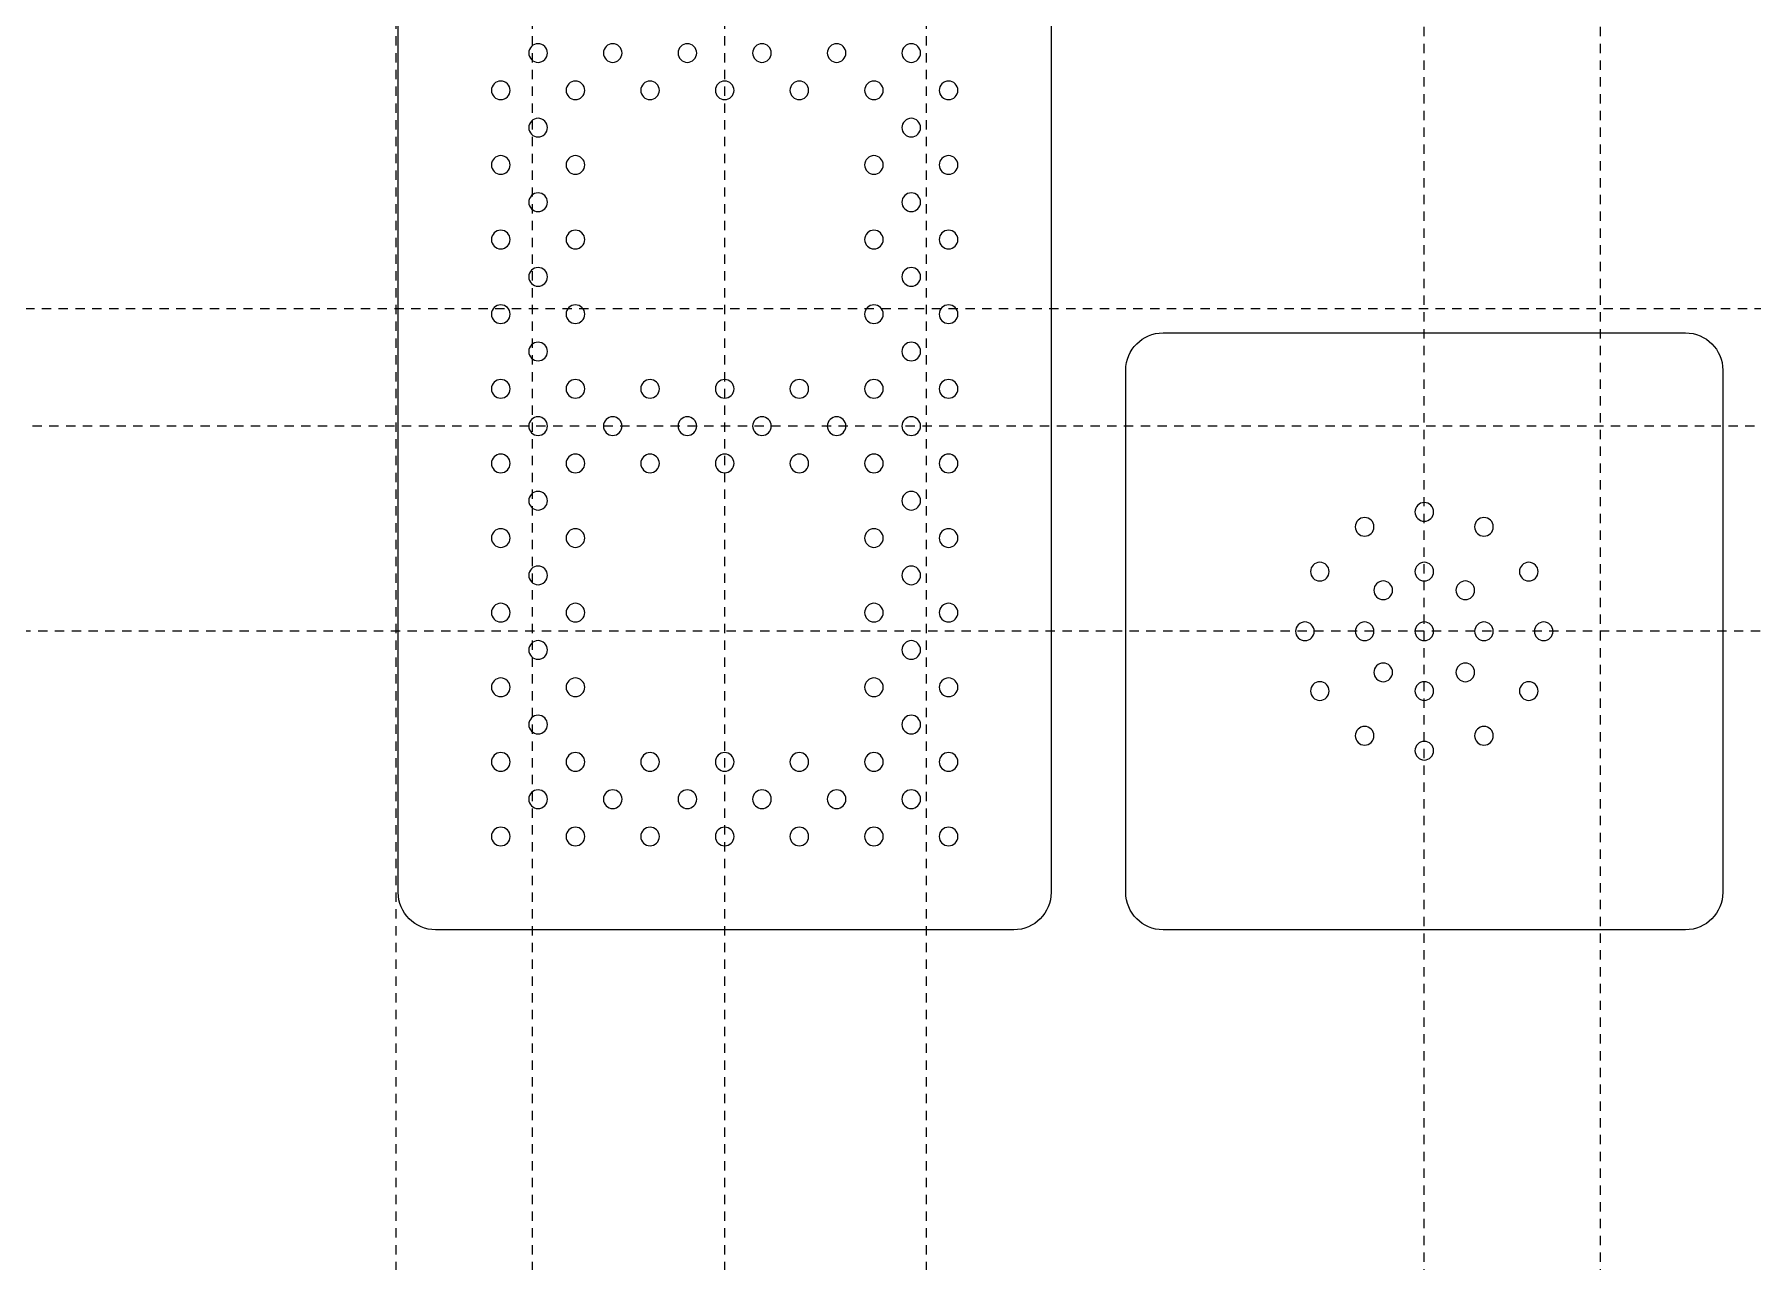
# Model space of a CAD drawing. Header units: inches. Extents: x 300 to 400, y -177 to 73.
# Drawn here: x 323.18 to 346.21, y 6.78 to 23.23 of the extents above; entities that cross this region are included whole.
import ezdxf

# ---------------------------------------------------------------- set-up
doc = ezdxf.new("R2010")
doc.units = ezdxf.units.IN
doc.header["$MEASUREMENT"] = 0
doc.linetypes.add('HIDDEN2', pattern=[0.1875, 0.125, -0.0625])
doc.layers.add('ScoreBone', color=5, linetype='Continuous')

msp = doc.modelspace()

# ---------------------------------------------------------------- linework, layer by layer
at = {"layer": 'ScoreBone', "color": 1, "linetype": 'HIDDEN2'}
for p, q in [((328.029, -68.268), (328.029, 73.232)), ((329.858, -95.268), (329.858, 73.232)), ((332.432, -54.768), (332.432, 73.232)), ((335.137, -81.768), (335.137, 73.232)), ((341.807, -87.268), (341.807, 73.232)), ((344.168, -100.768), (344.168, 73.232)), ((354.682, 19.553), (300.244, 19.553)), ((368.057, 17.982), (300.244, 17.982)), ((377.807, 15.232), (300.244, 15.232))]:
    msp.add_line(p, q, dxfattribs=at)
at = {"layer": 'ScoreBone', "lineweight": 5}
for points in [[(328.057, 11.732), (328.057, 11.732), (328.057, 24.232), (328.057, 24.232)], [(336.807, 24.232), (336.807, 24.232), (336.807, 11.732), (336.807, 11.732)], [(337.807, 18.732), (337.807, 19.008), (338.03, 19.232), (338.307, 19.232)], [(338.307, 19.232), (338.307, 19.232), (345.307, 19.232), (345.307, 19.232)], [(345.307, 19.232), (345.583, 19.232), (345.807, 19.008), (345.807, 18.732)], [(337.807, 11.732), (337.807, 11.732), (337.807, 18.732), (337.807, 18.732)], [(345.807, 18.732), (345.807, 18.732), (345.807, 11.732), (345.807, 11.732)], [(328.557, 11.232), (328.282, 11.232), (328.057, 11.456), (328.057, 11.732)], [(336.807, 11.732), (336.807, 11.456), (336.582, 11.232), (336.307, 11.232)], [(338.307, 11.232), (338.03, 11.232), (337.807, 11.456), (337.807, 11.732)], [(345.807, 11.732), (345.807, 11.456), (345.583, 11.232), (345.307, 11.232)], [(336.307, 11.232), (336.307, 11.232), (328.557, 11.232), (328.557, 11.232)], [(345.307, 11.232), (345.307, 11.232), (338.307, 11.232), (338.307, 11.232)]]:
    msp.add_open_spline(points, degree=3, dxfattribs=at)
for points in [[(330.057, 22.982), (330.057, 22.913), (330, 22.857), (329.932, 22.857), (329.864, 22.857), (329.807, 22.913), (329.807, 22.982), (329.807, 23.051), (329.864, 23.107), (329.932, 23.107), (330, 23.107), (330.057, 23.051), (330.057, 22.982)], [(331.057, 22.982), (331.057, 22.913), (331, 22.857), (330.932, 22.857), (330.864, 22.857), (330.807, 22.913), (330.807, 22.982), (330.807, 23.051), (330.864, 23.107), (330.932, 23.107), (331, 23.107), (331.057, 23.051), (331.057, 22.982)], [(332.057, 22.982), (332.057, 22.913), (332, 22.857), (331.932, 22.857), (331.864, 22.857), (331.807, 22.913), (331.807, 22.982), (331.807, 23.051), (331.864, 23.107), (331.932, 23.107), (332, 23.107), (332.057, 23.051), (332.057, 22.982)], [(333.057, 22.982), (333.057, 22.913), (333, 22.857), (332.932, 22.857), (332.864, 22.857), (332.807, 22.913), (332.807, 22.982), (332.807, 23.051), (332.864, 23.107), (332.932, 23.107), (333, 23.107), (333.057, 23.051), (333.057, 22.982)], [(334.057, 22.982), (334.057, 22.913), (334, 22.857), (333.932, 22.857), (333.864, 22.857), (333.807, 22.913), (333.807, 22.982), (333.807, 23.051), (333.864, 23.107), (333.932, 23.107), (334, 23.107), (334.057, 23.051), (334.057, 22.982)], [(335.057, 22.982), (335.057, 22.913), (335, 22.857), (334.932, 22.857), (334.864, 22.857), (334.807, 22.913), (334.807, 22.982), (334.807, 23.051), (334.864, 23.107), (334.932, 23.107), (335, 23.107), (335.057, 23.051), (335.057, 22.982)], [(329.557, 22.482), (329.557, 22.413), (329.5, 22.357), (329.432, 22.357), (329.364, 22.357), (329.307, 22.413), (329.307, 22.482), (329.307, 22.551), (329.364, 22.607), (329.432, 22.607), (329.5, 22.607), (329.557, 22.551), (329.557, 22.482)], [(330.557, 22.482), (330.557, 22.413), (330.5, 22.357), (330.432, 22.357), (330.364, 22.357), (330.307, 22.413), (330.307, 22.482), (330.307, 22.551), (330.364, 22.607), (330.432, 22.607), (330.5, 22.607), (330.557, 22.551), (330.557, 22.482)], [(331.557, 22.482), (331.557, 22.413), (331.5, 22.357), (331.432, 22.357), (331.364, 22.357), (331.307, 22.413), (331.307, 22.482), (331.307, 22.551), (331.364, 22.607), (331.432, 22.607), (331.5, 22.607), (331.557, 22.551), (331.557, 22.482)], [(332.557, 22.482), (332.557, 22.413), (332.5, 22.357), (332.432, 22.357), (332.364, 22.357), (332.307, 22.413), (332.307, 22.482), (332.307, 22.551), (332.364, 22.607), (332.432, 22.607), (332.5, 22.607), (332.557, 22.551), (332.557, 22.482)], [(333.557, 22.482), (333.557, 22.413), (333.5, 22.357), (333.432, 22.357), (333.364, 22.357), (333.307, 22.413), (333.307, 22.482), (333.307, 22.551), (333.364, 22.607), (333.432, 22.607), (333.5, 22.607), (333.557, 22.551), (333.557, 22.482)], [(334.557, 22.482), (334.557, 22.413), (334.5, 22.357), (334.432, 22.357), (334.364, 22.357), (334.307, 22.413), (334.307, 22.482), (334.307, 22.551), (334.364, 22.607), (334.432, 22.607), (334.5, 22.607), (334.557, 22.551), (334.557, 22.482)], [(335.557, 22.482), (335.557, 22.413), (335.5, 22.357), (335.432, 22.357), (335.364, 22.357), (335.307, 22.413), (335.307, 22.482), (335.307, 22.551), (335.364, 22.607), (335.432, 22.607), (335.5, 22.607), (335.557, 22.551), (335.557, 22.482)], [(330.057, 21.982), (330.057, 21.913), (330, 21.857), (329.932, 21.857), (329.864, 21.857), (329.807, 21.913), (329.807, 21.982), (329.807, 22.051), (329.864, 22.107), (329.932, 22.107), (330, 22.107), (330.057, 22.051), (330.057, 21.982)], [(335.057, 21.982), (335.057, 21.913), (335, 21.857), (334.932, 21.857), (334.864, 21.857), (334.807, 21.913), (334.807, 21.982), (334.807, 22.051), (334.864, 22.107), (334.932, 22.107), (335, 22.107), (335.057, 22.051), (335.057, 21.982)], [(329.557, 21.482), (329.557, 21.413), (329.5, 21.357), (329.432, 21.357), (329.364, 21.357), (329.307, 21.413), (329.307, 21.482), (329.307, 21.551), (329.364, 21.607), (329.432, 21.607), (329.5, 21.607), (329.557, 21.551), (329.557, 21.482)], [(330.557, 21.482), (330.557, 21.413), (330.5, 21.357), (330.432, 21.357), (330.364, 21.357), (330.307, 21.413), (330.307, 21.482), (330.307, 21.551), (330.364, 21.607), (330.432, 21.607), (330.5, 21.607), (330.557, 21.551), (330.557, 21.482)], [(334.557, 21.482), (334.557, 21.413), (334.5, 21.357), (334.432, 21.357), (334.364, 21.357), (334.307, 21.413), (334.307, 21.482), (334.307, 21.551), (334.364, 21.607), (334.432, 21.607), (334.5, 21.607), (334.557, 21.551), (334.557, 21.482)], [(335.557, 21.482), (335.557, 21.413), (335.5, 21.357), (335.432, 21.357), (335.364, 21.357), (335.307, 21.413), (335.307, 21.482), (335.307, 21.551), (335.364, 21.607), (335.432, 21.607), (335.5, 21.607), (335.557, 21.551), (335.557, 21.482)], [(330.057, 20.982), (330.057, 20.913), (330, 20.857), (329.932, 20.857), (329.864, 20.857), (329.807, 20.913), (329.807, 20.982), (329.807, 21.051), (329.864, 21.107), (329.932, 21.107), (330, 21.107), (330.057, 21.051), (330.057, 20.982)], [(335.057, 20.982), (335.057, 20.913), (335, 20.857), (334.932, 20.857), (334.864, 20.857), (334.807, 20.913), (334.807, 20.982), (334.807, 21.051), (334.864, 21.107), (334.932, 21.107), (335, 21.107), (335.057, 21.051), (335.057, 20.982)], [(329.557, 20.482), (329.557, 20.413), (329.5, 20.357), (329.432, 20.357), (329.364, 20.357), (329.307, 20.413), (329.307, 20.482), (329.307, 20.551), (329.364, 20.607), (329.432, 20.607), (329.5, 20.607), (329.557, 20.551), (329.557, 20.482)], [(330.557, 20.482), (330.557, 20.413), (330.5, 20.357), (330.432, 20.357), (330.364, 20.357), (330.307, 20.413), (330.307, 20.482), (330.307, 20.551), (330.364, 20.607), (330.432, 20.607), (330.5, 20.607), (330.557, 20.551), (330.557, 20.482)], [(334.557, 20.482), (334.557, 20.413), (334.5, 20.357), (334.432, 20.357), (334.364, 20.357), (334.307, 20.413), (334.307, 20.482), (334.307, 20.551), (334.364, 20.607), (334.432, 20.607), (334.5, 20.607), (334.557, 20.551), (334.557, 20.482)], [(335.557, 20.482), (335.557, 20.413), (335.5, 20.357), (335.432, 20.357), (335.364, 20.357), (335.307, 20.413), (335.307, 20.482), (335.307, 20.551), (335.364, 20.607), (335.432, 20.607), (335.5, 20.607), (335.557, 20.551), (335.557, 20.482)], [(330.057, 19.982), (330.057, 19.913), (330, 19.857), (329.932, 19.857), (329.864, 19.857), (329.807, 19.913), (329.807, 19.982), (329.807, 20.051), (329.864, 20.107), (329.932, 20.107), (330, 20.107), (330.057, 20.051), (330.057, 19.982)], [(335.057, 19.982), (335.057, 19.913), (335, 19.857), (334.932, 19.857), (334.864, 19.857), (334.807, 19.913), (334.807, 19.982), (334.807, 20.051), (334.864, 20.107), (334.932, 20.107), (335, 20.107), (335.057, 20.051), (335.057, 19.982)], [(329.557, 19.482), (329.557, 19.413), (329.5, 19.357), (329.432, 19.357), (329.364, 19.357), (329.307, 19.413), (329.307, 19.482), (329.307, 19.551), (329.364, 19.607), (329.432, 19.607), (329.5, 19.607), (329.557, 19.551), (329.557, 19.482)], [(330.557, 19.482), (330.557, 19.413), (330.5, 19.357), (330.432, 19.357), (330.364, 19.357), (330.307, 19.413), (330.307, 19.482), (330.307, 19.551), (330.364, 19.607), (330.432, 19.607), (330.5, 19.607), (330.557, 19.551), (330.557, 19.482)], [(334.557, 19.482), (334.557, 19.413), (334.5, 19.357), (334.432, 19.357), (334.364, 19.357), (334.307, 19.413), (334.307, 19.482), (334.307, 19.551), (334.364, 19.607), (334.432, 19.607), (334.5, 19.607), (334.557, 19.551), (334.557, 19.482)], [(335.557, 19.482), (335.557, 19.413), (335.5, 19.357), (335.432, 19.357), (335.364, 19.357), (335.307, 19.413), (335.307, 19.482), (335.307, 19.551), (335.364, 19.607), (335.432, 19.607), (335.5, 19.607), (335.557, 19.551), (335.557, 19.482)], [(330.057, 18.982), (330.057, 18.913), (330, 18.857), (329.932, 18.857), (329.864, 18.857), (329.807, 18.913), (329.807, 18.982), (329.807, 19.051), (329.864, 19.107), (329.932, 19.107), (330, 19.107), (330.057, 19.051), (330.057, 18.982)], [(335.057, 18.982), (335.057, 18.913), (335, 18.857), (334.932, 18.857), (334.864, 18.857), (334.807, 18.913), (334.807, 18.982), (334.807, 19.051), (334.864, 19.107), (334.932, 19.107), (335, 19.107), (335.057, 19.051), (335.057, 18.982)], [(329.557, 18.482), (329.557, 18.413), (329.5, 18.357), (329.432, 18.357), (329.364, 18.357), (329.307, 18.413), (329.307, 18.482), (329.307, 18.551), (329.364, 18.607), (329.432, 18.607), (329.5, 18.607), (329.557, 18.551), (329.557, 18.482)], [(330.557, 18.482), (330.557, 18.413), (330.5, 18.357), (330.432, 18.357), (330.364, 18.357), (330.307, 18.413), (330.307, 18.482), (330.307, 18.551), (330.364, 18.607), (330.432, 18.607), (330.5, 18.607), (330.557, 18.551), (330.557, 18.482)], [(331.557, 18.482), (331.557, 18.413), (331.5, 18.357), (331.432, 18.357), (331.364, 18.357), (331.307, 18.413), (331.307, 18.482), (331.307, 18.551), (331.364, 18.607), (331.432, 18.607), (331.5, 18.607), (331.557, 18.551), (331.557, 18.482)], [(332.557, 18.482), (332.557, 18.413), (332.5, 18.357), (332.432, 18.357), (332.364, 18.357), (332.307, 18.413), (332.307, 18.482), (332.307, 18.551), (332.364, 18.607), (332.432, 18.607), (332.5, 18.607), (332.557, 18.551), (332.557, 18.482)], [(333.557, 18.482), (333.557, 18.413), (333.5, 18.357), (333.432, 18.357), (333.364, 18.357), (333.307, 18.413), (333.307, 18.482), (333.307, 18.551), (333.364, 18.607), (333.432, 18.607), (333.5, 18.607), (333.557, 18.551), (333.557, 18.482)], [(334.557, 18.482), (334.557, 18.413), (334.5, 18.357), (334.432, 18.357), (334.364, 18.357), (334.307, 18.413), (334.307, 18.482), (334.307, 18.551), (334.364, 18.607), (334.432, 18.607), (334.5, 18.607), (334.557, 18.551), (334.557, 18.482)], [(335.557, 18.482), (335.557, 18.413), (335.5, 18.357), (335.432, 18.357), (335.364, 18.357), (335.307, 18.413), (335.307, 18.482), (335.307, 18.551), (335.364, 18.607), (335.432, 18.607), (335.5, 18.607), (335.557, 18.551), (335.557, 18.482)], [(330.057, 17.982), (330.057, 17.913), (330, 17.857), (329.932, 17.857), (329.864, 17.857), (329.807, 17.913), (329.807, 17.982), (329.807, 18.051), (329.864, 18.107), (329.932, 18.107), (330, 18.107), (330.057, 18.051), (330.057, 17.982)], [(331.057, 17.982), (331.057, 17.913), (331, 17.857), (330.932, 17.857), (330.864, 17.857), (330.807, 17.913), (330.807, 17.982), (330.807, 18.051), (330.864, 18.107), (330.932, 18.107), (331, 18.107), (331.057, 18.051), (331.057, 17.982)], [(332.057, 17.982), (332.057, 17.913), (332, 17.857), (331.932, 17.857), (331.864, 17.857), (331.807, 17.913), (331.807, 17.982), (331.807, 18.051), (331.864, 18.107), (331.932, 18.107), (332, 18.107), (332.057, 18.051), (332.057, 17.982)], [(333.057, 17.982), (333.057, 17.913), (333, 17.857), (332.932, 17.857), (332.864, 17.857), (332.807, 17.913), (332.807, 17.982), (332.807, 18.051), (332.864, 18.107), (332.932, 18.107), (333, 18.107), (333.057, 18.051), (333.057, 17.982)], [(334.057, 17.982), (334.057, 17.913), (334, 17.857), (333.932, 17.857), (333.864, 17.857), (333.807, 17.913), (333.807, 17.982), (333.807, 18.051), (333.864, 18.107), (333.932, 18.107), (334, 18.107), (334.057, 18.051), (334.057, 17.982)], [(335.057, 17.982), (335.057, 17.913), (335, 17.857), (334.932, 17.857), (334.864, 17.857), (334.807, 17.913), (334.807, 17.982), (334.807, 18.051), (334.864, 18.107), (334.932, 18.107), (335, 18.107), (335.057, 18.051), (335.057, 17.982)], [(329.557, 17.482), (329.557, 17.413), (329.5, 17.357), (329.432, 17.357), (329.364, 17.357), (329.307, 17.413), (329.307, 17.482), (329.307, 17.551), (329.364, 17.607), (329.432, 17.607), (329.5, 17.607), (329.557, 17.551), (329.557, 17.482)], [(330.557, 17.482), (330.557, 17.413), (330.5, 17.357), (330.432, 17.357), (330.364, 17.357), (330.307, 17.413), (330.307, 17.482), (330.307, 17.551), (330.364, 17.607), (330.432, 17.607), (330.5, 17.607), (330.557, 17.551), (330.557, 17.482)], [(331.557, 17.482), (331.557, 17.413), (331.5, 17.357), (331.432, 17.357), (331.364, 17.357), (331.307, 17.413), (331.307, 17.482), (331.307, 17.551), (331.364, 17.607), (331.432, 17.607), (331.5, 17.607), (331.557, 17.551), (331.557, 17.482)], [(332.557, 17.482), (332.557, 17.413), (332.5, 17.357), (332.432, 17.357), (332.364, 17.357), (332.307, 17.413), (332.307, 17.482), (332.307, 17.551), (332.364, 17.607), (332.432, 17.607), (332.5, 17.607), (332.557, 17.551), (332.557, 17.482)], [(333.557, 17.482), (333.557, 17.413), (333.5, 17.357), (333.432, 17.357), (333.364, 17.357), (333.307, 17.413), (333.307, 17.482), (333.307, 17.551), (333.364, 17.607), (333.432, 17.607), (333.5, 17.607), (333.557, 17.551), (333.557, 17.482)], [(334.557, 17.482), (334.557, 17.413), (334.5, 17.357), (334.432, 17.357), (334.364, 17.357), (334.307, 17.413), (334.307, 17.482), (334.307, 17.551), (334.364, 17.607), (334.432, 17.607), (334.5, 17.607), (334.557, 17.551), (334.557, 17.482)], [(335.557, 17.482), (335.557, 17.413), (335.5, 17.357), (335.432, 17.357), (335.364, 17.357), (335.307, 17.413), (335.307, 17.482), (335.307, 17.551), (335.364, 17.607), (335.432, 17.607), (335.5, 17.607), (335.557, 17.551), (335.557, 17.482)], [(330.057, 16.982), (330.057, 16.913), (330, 16.857), (329.932, 16.857), (329.864, 16.857), (329.807, 16.913), (329.807, 16.982), (329.807, 17.051), (329.864, 17.107), (329.932, 17.107), (330, 17.107), (330.057, 17.051), (330.057, 16.982)], [(335.057, 16.982), (335.057, 16.913), (335, 16.857), (334.932, 16.857), (334.864, 16.857), (334.807, 16.913), (334.807, 16.982), (334.807, 17.051), (334.864, 17.107), (334.932, 17.107), (335, 17.107), (335.057, 17.051), (335.057, 16.982)], [(341.932, 16.832), (341.932, 16.763), (341.876, 16.707), (341.807, 16.707), (341.737, 16.707), (341.682, 16.763), (341.682, 16.832), (341.682, 16.901), (341.737, 16.957), (341.807, 16.957), (341.876, 16.957), (341.932, 16.901), (341.932, 16.832)], [(329.557, 16.482), (329.557, 16.413), (329.5, 16.357), (329.432, 16.357), (329.364, 16.357), (329.307, 16.413), (329.307, 16.482), (329.307, 16.551), (329.364, 16.607), (329.432, 16.607), (329.5, 16.607), (329.557, 16.551), (329.557, 16.482)], [(329.557, 16.482), (329.557, 16.413), (329.5, 16.357), (329.432, 16.357), (329.364, 16.357), (329.307, 16.413), (329.307, 16.482), (329.307, 16.551), (329.364, 16.607), (329.432, 16.607), (329.5, 16.607), (329.557, 16.551), (329.557, 16.482)], [(330.557, 16.482), (330.557, 16.413), (330.5, 16.357), (330.432, 16.357), (330.364, 16.357), (330.307, 16.413), (330.307, 16.482), (330.307, 16.551), (330.364, 16.607), (330.432, 16.607), (330.5, 16.607), (330.557, 16.551), (330.557, 16.482)], [(330.557, 16.482), (330.557, 16.413), (330.5, 16.357), (330.432, 16.357), (330.364, 16.357), (330.307, 16.413), (330.307, 16.482), (330.307, 16.551), (330.364, 16.607), (330.432, 16.607), (330.5, 16.607), (330.557, 16.551), (330.557, 16.482)], [(334.557, 16.482), (334.557, 16.413), (334.5, 16.357), (334.432, 16.357), (334.364, 16.357), (334.307, 16.413), (334.307, 16.482), (334.307, 16.551), (334.364, 16.607), (334.432, 16.607), (334.5, 16.607), (334.557, 16.551), (334.557, 16.482)], [(334.557, 16.482), (334.557, 16.413), (334.5, 16.357), (334.432, 16.357), (334.364, 16.357), (334.307, 16.413), (334.307, 16.482), (334.307, 16.551), (334.364, 16.607), (334.432, 16.607), (334.5, 16.607), (334.557, 16.551), (334.557, 16.482)], [(335.557, 16.482), (335.557, 16.413), (335.5, 16.357), (335.432, 16.357), (335.364, 16.357), (335.307, 16.413), (335.307, 16.482), (335.307, 16.551), (335.364, 16.607), (335.432, 16.607), (335.5, 16.607), (335.557, 16.551), (335.557, 16.482)], [(335.557, 16.482), (335.557, 16.413), (335.5, 16.357), (335.432, 16.357), (335.364, 16.357), (335.307, 16.413), (335.307, 16.482), (335.307, 16.551), (335.364, 16.607), (335.432, 16.607), (335.5, 16.607), (335.557, 16.551), (335.557, 16.482)], [(341.132, 16.632), (341.132, 16.563), (341.076, 16.507), (341.007, 16.507), (340.938, 16.507), (340.882, 16.563), (340.882, 16.632), (340.882, 16.701), (340.938, 16.757), (341.007, 16.757), (341.076, 16.757), (341.132, 16.701), (341.132, 16.632)], [(342.731, 16.632), (342.731, 16.563), (342.676, 16.507), (342.606, 16.507), (342.538, 16.507), (342.481, 16.563), (342.481, 16.632), (342.481, 16.701), (342.538, 16.757), (342.606, 16.757), (342.676, 16.757), (342.731, 16.701), (342.731, 16.632)], [(340.532, 16.032), (340.532, 15.963), (340.476, 15.907), (340.407, 15.907), (340.338, 15.907), (340.282, 15.963), (340.282, 16.032), (340.282, 16.101), (340.338, 16.157), (340.407, 16.157), (340.476, 16.157), (340.532, 16.101), (340.532, 16.032)], [(341.932, 16.032), (341.932, 15.963), (341.876, 15.907), (341.807, 15.907), (341.737, 15.907), (341.682, 15.963), (341.682, 16.032), (341.682, 16.101), (341.737, 16.157), (341.807, 16.157), (341.876, 16.157), (341.932, 16.101), (341.932, 16.032)], [(343.332, 16.032), (343.332, 15.963), (343.275, 15.907), (343.207, 15.907), (343.138, 15.907), (343.082, 15.963), (343.082, 16.032), (343.082, 16.101), (343.138, 16.157), (343.207, 16.157), (343.275, 16.157), (343.332, 16.101), (343.332, 16.032)], [(330.057, 15.982), (330.057, 15.913), (330, 15.857), (329.932, 15.857), (329.864, 15.857), (329.807, 15.913), (329.807, 15.982), (329.807, 16.051), (329.864, 16.107), (329.932, 16.107), (330, 16.107), (330.057, 16.051), (330.057, 15.982)], [(330.057, 15.982), (330.057, 15.913), (330, 15.857), (329.932, 15.857), (329.864, 15.857), (329.807, 15.913), (329.807, 15.982), (329.807, 16.051), (329.864, 16.107), (329.932, 16.107), (330, 16.107), (330.057, 16.051), (330.057, 15.982)], [(335.057, 15.982), (335.057, 15.913), (335, 15.857), (334.932, 15.857), (334.864, 15.857), (334.807, 15.913), (334.807, 15.982), (334.807, 16.051), (334.864, 16.107), (334.932, 16.107), (335, 16.107), (335.057, 16.051), (335.057, 15.982)], [(335.057, 15.982), (335.057, 15.913), (335, 15.857), (334.932, 15.857), (334.864, 15.857), (334.807, 15.913), (334.807, 15.982), (334.807, 16.051), (334.864, 16.107), (334.932, 16.107), (335, 16.107), (335.057, 16.051), (335.057, 15.982)], [(341.382, 15.782), (341.382, 15.713), (341.326, 15.657), (341.257, 15.657), (341.188, 15.657), (341.132, 15.713), (341.132, 15.782), (341.132, 15.851), (341.188, 15.907), (341.257, 15.907), (341.326, 15.907), (341.382, 15.851), (341.382, 15.782)], [(342.481, 15.782), (342.481, 15.713), (342.426, 15.657), (342.356, 15.657), (342.288, 15.657), (342.231, 15.713), (342.231, 15.782), (342.231, 15.851), (342.288, 15.907), (342.356, 15.907), (342.426, 15.907), (342.481, 15.851), (342.481, 15.782)], [(329.557, 15.482), (329.557, 15.413), (329.5, 15.357), (329.432, 15.357), (329.364, 15.357), (329.307, 15.413), (329.307, 15.482), (329.307, 15.551), (329.364, 15.607), (329.432, 15.607), (329.5, 15.607), (329.557, 15.551), (329.557, 15.482)], [(330.557, 15.482), (330.557, 15.413), (330.5, 15.357), (330.432, 15.357), (330.364, 15.357), (330.307, 15.413), (330.307, 15.482), (330.307, 15.551), (330.364, 15.607), (330.432, 15.607), (330.5, 15.607), (330.557, 15.551), (330.557, 15.482)], [(334.557, 15.482), (334.557, 15.413), (334.5, 15.357), (334.432, 15.357), (334.364, 15.357), (334.307, 15.413), (334.307, 15.482), (334.307, 15.551), (334.364, 15.607), (334.432, 15.607), (334.5, 15.607), (334.557, 15.551), (334.557, 15.482)], [(335.557, 15.482), (335.557, 15.413), (335.5, 15.357), (335.432, 15.357), (335.364, 15.357), (335.307, 15.413), (335.307, 15.482), (335.307, 15.551), (335.364, 15.607), (335.432, 15.607), (335.5, 15.607), (335.557, 15.551), (335.557, 15.482)], [(340.332, 15.232), (340.332, 15.163), (340.275, 15.107), (340.207, 15.107), (340.138, 15.107), (340.082, 15.163), (340.082, 15.232), (340.082, 15.301), (340.138, 15.357), (340.207, 15.357), (340.275, 15.357), (340.332, 15.301), (340.332, 15.232)], [(341.132, 15.232), (341.132, 15.163), (341.076, 15.107), (341.007, 15.107), (340.938, 15.107), (340.882, 15.163), (340.882, 15.232), (340.882, 15.301), (340.938, 15.357), (341.007, 15.357), (341.076, 15.357), (341.132, 15.301), (341.132, 15.232)], [(341.932, 15.232), (341.932, 15.163), (341.876, 15.107), (341.807, 15.107), (341.737, 15.107), (341.682, 15.163), (341.682, 15.232), (341.682, 15.301), (341.737, 15.357), (341.807, 15.357), (341.876, 15.357), (341.932, 15.301), (341.932, 15.232)], [(342.731, 15.232), (342.731, 15.163), (342.676, 15.107), (342.606, 15.107), (342.538, 15.107), (342.481, 15.163), (342.481, 15.232), (342.481, 15.301), (342.538, 15.357), (342.606, 15.357), (342.676, 15.357), (342.731, 15.301), (342.731, 15.232)], [(343.532, 15.232), (343.532, 15.163), (343.476, 15.107), (343.407, 15.107), (343.338, 15.107), (343.282, 15.163), (343.282, 15.232), (343.282, 15.301), (343.338, 15.357), (343.407, 15.357), (343.476, 15.357), (343.532, 15.301), (343.532, 15.232)], [(330.057, 14.982), (330.057, 14.913), (330, 14.857), (329.932, 14.857), (329.864, 14.857), (329.807, 14.913), (329.807, 14.982), (329.807, 15.051), (329.864, 15.107), (329.932, 15.107), (330, 15.107), (330.057, 15.051), (330.057, 14.982)], [(335.057, 14.982), (335.057, 14.913), (335, 14.857), (334.932, 14.857), (334.864, 14.857), (334.807, 14.913), (334.807, 14.982), (334.807, 15.051), (334.864, 15.107), (334.932, 15.107), (335, 15.107), (335.057, 15.051), (335.057, 14.982)], [(341.382, 14.682), (341.382, 14.613), (341.326, 14.557), (341.257, 14.557), (341.188, 14.557), (341.132, 14.613), (341.132, 14.682), (341.132, 14.751), (341.188, 14.807), (341.257, 14.807), (341.326, 14.807), (341.382, 14.751), (341.382, 14.682)], [(342.481, 14.682), (342.481, 14.613), (342.426, 14.557), (342.356, 14.557), (342.288, 14.557), (342.231, 14.613), (342.231, 14.682), (342.231, 14.751), (342.288, 14.807), (342.356, 14.807), (342.426, 14.807), (342.481, 14.751), (342.481, 14.682)], [(329.557, 14.482), (329.557, 14.413), (329.5, 14.357), (329.432, 14.357), (329.364, 14.357), (329.307, 14.413), (329.307, 14.482), (329.307, 14.551), (329.364, 14.607), (329.432, 14.607), (329.5, 14.607), (329.557, 14.551), (329.557, 14.482)], [(330.557, 14.482), (330.557, 14.413), (330.5, 14.357), (330.432, 14.357), (330.364, 14.357), (330.307, 14.413), (330.307, 14.482), (330.307, 14.551), (330.364, 14.607), (330.432, 14.607), (330.5, 14.607), (330.557, 14.551), (330.557, 14.482)], [(334.557, 14.482), (334.557, 14.413), (334.5, 14.357), (334.432, 14.357), (334.364, 14.357), (334.307, 14.413), (334.307, 14.482), (334.307, 14.551), (334.364, 14.607), (334.432, 14.607), (334.5, 14.607), (334.557, 14.551), (334.557, 14.482)], [(335.557, 14.482), (335.557, 14.413), (335.5, 14.357), (335.432, 14.357), (335.364, 14.357), (335.307, 14.413), (335.307, 14.482), (335.307, 14.551), (335.364, 14.607), (335.432, 14.607), (335.5, 14.607), (335.557, 14.551), (335.557, 14.482)], [(340.532, 14.432), (340.532, 14.363), (340.476, 14.307), (340.407, 14.307), (340.338, 14.307), (340.282, 14.363), (340.282, 14.432), (340.282, 14.501), (340.338, 14.557), (340.407, 14.557), (340.476, 14.557), (340.532, 14.501), (340.532, 14.432)], [(341.932, 14.432), (341.932, 14.363), (341.876, 14.307), (341.807, 14.307), (341.737, 14.307), (341.682, 14.363), (341.682, 14.432), (341.682, 14.501), (341.737, 14.557), (341.807, 14.557), (341.876, 14.557), (341.932, 14.501), (341.932, 14.432)], [(343.332, 14.432), (343.332, 14.363), (343.275, 14.307), (343.207, 14.307), (343.138, 14.307), (343.082, 14.363), (343.082, 14.432), (343.082, 14.501), (343.138, 14.557), (343.207, 14.557), (343.275, 14.557), (343.332, 14.501), (343.332, 14.432)], [(330.057, 13.982), (330.057, 13.913), (330, 13.857), (329.932, 13.857), (329.864, 13.857), (329.807, 13.913), (329.807, 13.982), (329.807, 14.051), (329.864, 14.107), (329.932, 14.107), (330, 14.107), (330.057, 14.051), (330.057, 13.982)], [(335.057, 13.982), (335.057, 13.913), (335, 13.857), (334.932, 13.857), (334.864, 13.857), (334.807, 13.913), (334.807, 13.982), (334.807, 14.051), (334.864, 14.107), (334.932, 14.107), (335, 14.107), (335.057, 14.051), (335.057, 13.982)], [(341.132, 13.832), (341.132, 13.763), (341.076, 13.707), (341.007, 13.707), (340.938, 13.707), (340.882, 13.763), (340.882, 13.832), (340.882, 13.901), (340.938, 13.957), (341.007, 13.957), (341.076, 13.957), (341.132, 13.901), (341.132, 13.832)], [(342.731, 13.832), (342.731, 13.763), (342.676, 13.707), (342.606, 13.707), (342.538, 13.707), (342.481, 13.763), (342.481, 13.832), (342.481, 13.901), (342.538, 13.957), (342.606, 13.957), (342.676, 13.957), (342.731, 13.901), (342.731, 13.832)], [(329.557, 13.482), (329.557, 13.413), (329.5, 13.357), (329.432, 13.357), (329.364, 13.357), (329.307, 13.413), (329.307, 13.482), (329.307, 13.551), (329.364, 13.607), (329.432, 13.607), (329.5, 13.607), (329.557, 13.551), (329.557, 13.482)], [(330.557, 13.482), (330.557, 13.413), (330.5, 13.357), (330.432, 13.357), (330.364, 13.357), (330.307, 13.413), (330.307, 13.482), (330.307, 13.551), (330.364, 13.607), (330.432, 13.607), (330.5, 13.607), (330.557, 13.551), (330.557, 13.482)], [(331.557, 13.482), (331.557, 13.413), (331.5, 13.357), (331.432, 13.357), (331.364, 13.357), (331.307, 13.413), (331.307, 13.482), (331.307, 13.551), (331.364, 13.607), (331.432, 13.607), (331.5, 13.607), (331.557, 13.551), (331.557, 13.482)], [(332.557, 13.482), (332.557, 13.413), (332.5, 13.357), (332.432, 13.357), (332.364, 13.357), (332.307, 13.413), (332.307, 13.482), (332.307, 13.551), (332.364, 13.607), (332.432, 13.607), (332.5, 13.607), (332.557, 13.551), (332.557, 13.482)], [(333.557, 13.482), (333.557, 13.413), (333.5, 13.357), (333.432, 13.357), (333.364, 13.357), (333.307, 13.413), (333.307, 13.482), (333.307, 13.551), (333.364, 13.607), (333.432, 13.607), (333.5, 13.607), (333.557, 13.551), (333.557, 13.482)], [(334.557, 13.482), (334.557, 13.413), (334.5, 13.357), (334.432, 13.357), (334.364, 13.357), (334.307, 13.413), (334.307, 13.482), (334.307, 13.551), (334.364, 13.607), (334.432, 13.607), (334.5, 13.607), (334.557, 13.551), (334.557, 13.482)], [(335.557, 13.482), (335.557, 13.413), (335.5, 13.357), (335.432, 13.357), (335.364, 13.357), (335.307, 13.413), (335.307, 13.482), (335.307, 13.551), (335.364, 13.607), (335.432, 13.607), (335.5, 13.607), (335.557, 13.551), (335.557, 13.482)], [(341.932, 13.632), (341.932, 13.563), (341.876, 13.507), (341.807, 13.507), (341.737, 13.507), (341.682, 13.563), (341.682, 13.632), (341.682, 13.701), (341.737, 13.757), (341.807, 13.757), (341.876, 13.757), (341.932, 13.701), (341.932, 13.632)], [(330.057, 12.982), (330.057, 12.913), (330, 12.857), (329.932, 12.857), (329.864, 12.857), (329.807, 12.913), (329.807, 12.982), (329.807, 13.051), (329.864, 13.107), (329.932, 13.107), (330, 13.107), (330.057, 13.051), (330.057, 12.982)], [(331.057, 12.982), (331.057, 12.913), (331, 12.857), (330.932, 12.857), (330.864, 12.857), (330.807, 12.913), (330.807, 12.982), (330.807, 13.051), (330.864, 13.107), (330.932, 13.107), (331, 13.107), (331.057, 13.051), (331.057, 12.982)], [(332.057, 12.982), (332.057, 12.913), (332, 12.857), (331.932, 12.857), (331.864, 12.857), (331.807, 12.913), (331.807, 12.982), (331.807, 13.051), (331.864, 13.107), (331.932, 13.107), (332, 13.107), (332.057, 13.051), (332.057, 12.982)], [(333.057, 12.982), (333.057, 12.913), (333, 12.857), (332.932, 12.857), (332.864, 12.857), (332.807, 12.913), (332.807, 12.982), (332.807, 13.051), (332.864, 13.107), (332.932, 13.107), (333, 13.107), (333.057, 13.051), (333.057, 12.982)], [(334.057, 12.982), (334.057, 12.913), (334, 12.857), (333.932, 12.857), (333.864, 12.857), (333.807, 12.913), (333.807, 12.982), (333.807, 13.051), (333.864, 13.107), (333.932, 13.107), (334, 13.107), (334.057, 13.051), (334.057, 12.982)], [(335.057, 12.982), (335.057, 12.913), (335, 12.857), (334.932, 12.857), (334.864, 12.857), (334.807, 12.913), (334.807, 12.982), (334.807, 13.051), (334.864, 13.107), (334.932, 13.107), (335, 13.107), (335.057, 13.051), (335.057, 12.982)], [(329.557, 12.482), (329.557, 12.413), (329.5, 12.357), (329.432, 12.357), (329.364, 12.357), (329.307, 12.413), (329.307, 12.482), (329.307, 12.551), (329.364, 12.607), (329.432, 12.607), (329.5, 12.607), (329.557, 12.551), (329.557, 12.482)], [(330.557, 12.482), (330.557, 12.413), (330.5, 12.357), (330.432, 12.357), (330.364, 12.357), (330.307, 12.413), (330.307, 12.482), (330.307, 12.551), (330.364, 12.607), (330.432, 12.607), (330.5, 12.607), (330.557, 12.551), (330.557, 12.482)], [(331.557, 12.482), (331.557, 12.413), (331.5, 12.357), (331.432, 12.357), (331.364, 12.357), (331.307, 12.413), (331.307, 12.482), (331.307, 12.551), (331.364, 12.607), (331.432, 12.607), (331.5, 12.607), (331.557, 12.551), (331.557, 12.482)], [(332.557, 12.482), (332.557, 12.413), (332.5, 12.357), (332.432, 12.357), (332.364, 12.357), (332.307, 12.413), (332.307, 12.482), (332.307, 12.551), (332.364, 12.607), (332.432, 12.607), (332.5, 12.607), (332.557, 12.551), (332.557, 12.482)], [(333.557, 12.482), (333.557, 12.413), (333.5, 12.357), (333.432, 12.357), (333.364, 12.357), (333.307, 12.413), (333.307, 12.482), (333.307, 12.551), (333.364, 12.607), (333.432, 12.607), (333.5, 12.607), (333.557, 12.551), (333.557, 12.482)], [(334.557, 12.482), (334.557, 12.413), (334.5, 12.357), (334.432, 12.357), (334.364, 12.357), (334.307, 12.413), (334.307, 12.482), (334.307, 12.551), (334.364, 12.607), (334.432, 12.607), (334.5, 12.607), (334.557, 12.551), (334.557, 12.482)], [(335.557, 12.482), (335.557, 12.413), (335.5, 12.357), (335.432, 12.357), (335.364, 12.357), (335.307, 12.413), (335.307, 12.482), (335.307, 12.551), (335.364, 12.607), (335.432, 12.607), (335.5, 12.607), (335.557, 12.551), (335.557, 12.482)]]:
    msp.add_open_spline(points, degree=3, knots=[0, 0, 0, 0, 1, 1, 1, 2, 2, 2, 3, 3, 3, 4, 4, 4, 4], dxfattribs=at)

doc.saveas('drawing.dxf')
